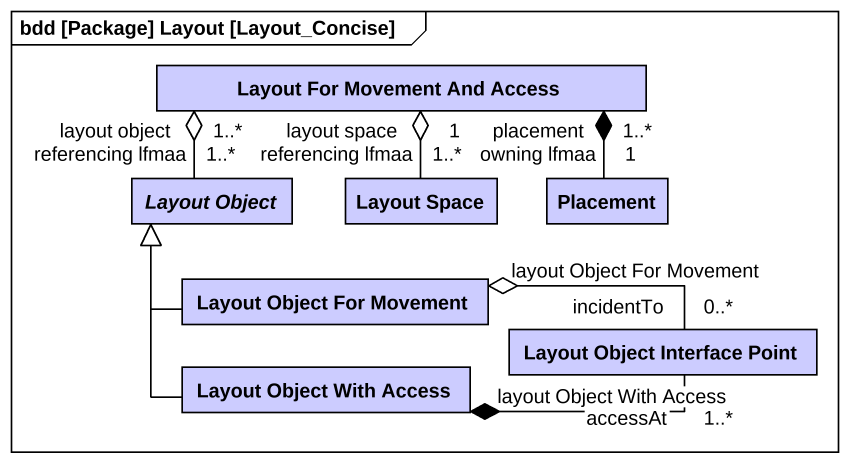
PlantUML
@startuml
mainframe bdd [Package] Layout [Layout_Concise]
hide circle
hide empty members
class "Layout For Movement And Access" as Layout_For_Movement_And #CCCCFF
abstract class "Layout Object" as Layout_Object #CCCCFF
class "Layout Space" as Layout_Space #CCCCFF
class Placement #CCCCFF
class "Layout Object For Movement" as Layout_Object_For_Movement #CCCCFF
class "Layout Object Interface Point" as Layout_Object_Interface #CCCCFF
class "Layout Object With Access" as Layout_Object_With_Access #CCCCFF
Layout_For_Movement_And "referencing lfmaa\n1..*" o-left- "layout object\n1..*" Layout_Object
Layout_For_Movement_And "referencing lfmaa\n1..*" o-- "layout space\n1" Layout_Space
Layout_For_Movement_And "owning lfmaa\n1" *-right- "placement\n1..*" Placement
Layout_Object_For_Movement -up-|> Layout_Object
Layout_Object_For_Movement "layout Object For Movement" o-right- "incidentTo\n0..*" Layout_Object_Interface
Layout_Object_With_Access -up-|> Layout_Object
Layout_Object_With_Access "layout Object With Access" *-right- "accessAt\n1..*" Layout_Object_Interface
@enduml
